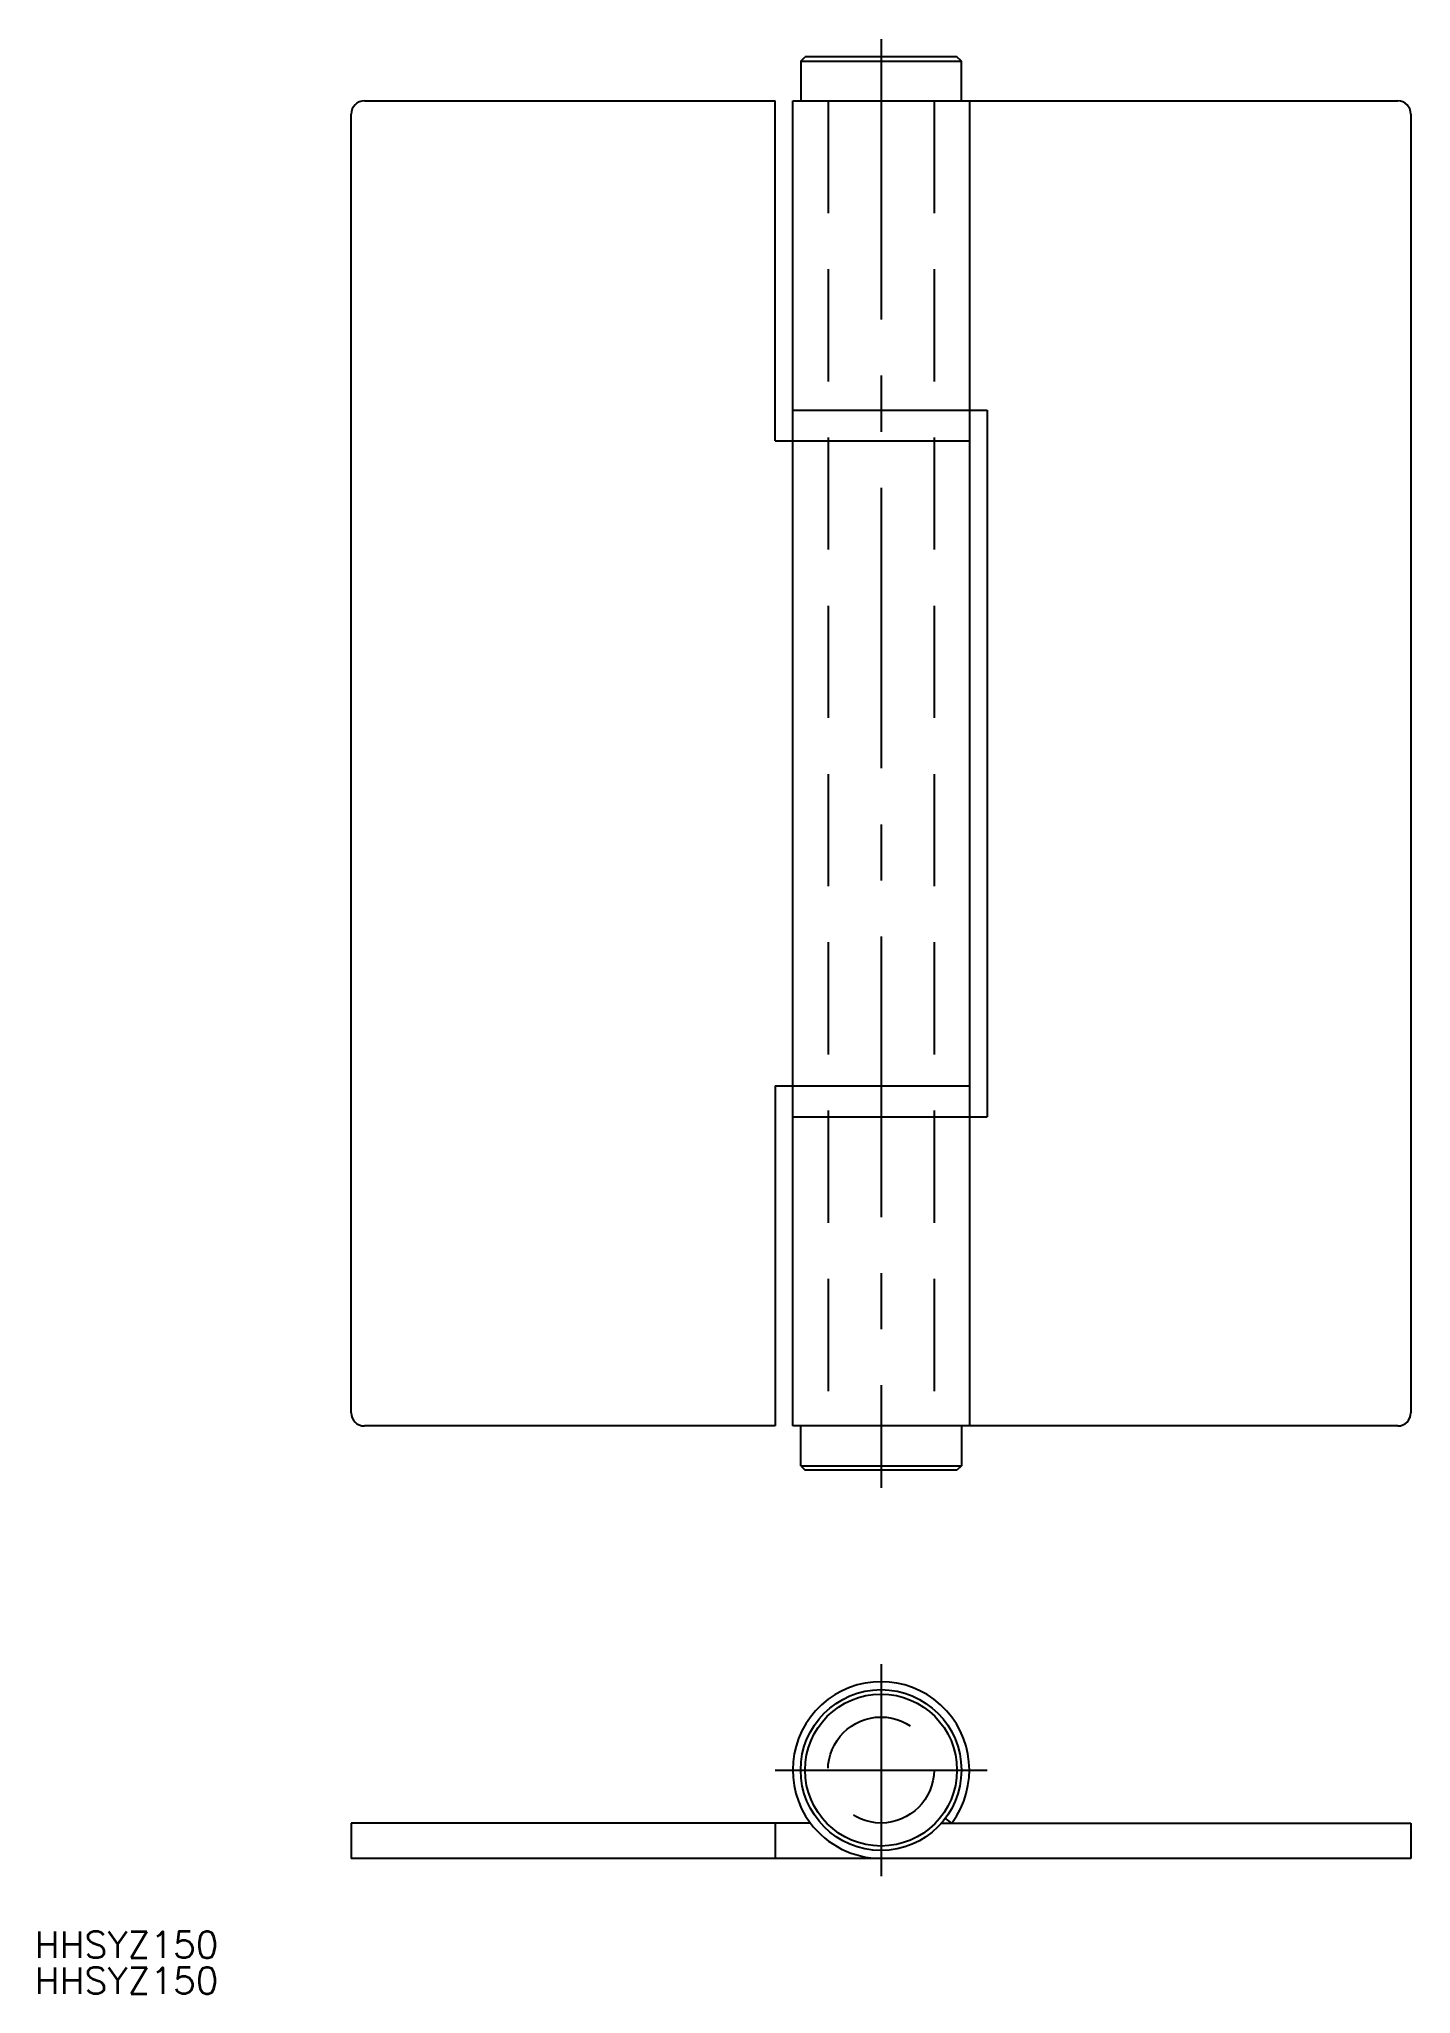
# Model space of a CAD drawing. Extents: x -95 to 60, y -25 to 196.
import ezdxf

# ---------------------------------------------------------------- set-up
doc = ezdxf.new("R2010")
doc.units = 0
doc.linetypes.add('CENTER', pattern=[50.8, 31.75, -6.35, 6.35, -6.35])
doc.linetypes.add('DASHED', pattern=[19.05, 12.7, -6.35])
doc.layers.get('0').update_dxf_attribs({"linetype": 'CONTINUOUS'})
doc.layers.add('CENTER', color=1, linetype='CENTER')
doc.styles.get("Standard").update_dxf_attribs({"font": 'txt.shx', "height": 3, "bigfont": 'bigfont.shx'})

msp = doc.modelspace()

# ---------------------------------------------------------------- linework, layer by layer
at = {"color": 7, "linetype": 'CONTINUOUS'}
for p, q in [((-9.1, 193.45), (-8.6, 193.95)), ((-9.1, 193.45), (9.1, 193.45)), ((-9.1, 193.45), (-9.1, 188.95)), ((8.6, 193.95), (-8.6, 193.95)), ((9.1, 193.45), (8.6, 193.95)), ((9.1, 188.95), (9.1, 193.45)), ((-58.5, 188.95), (-12, 188.95)), ((-12, 150.45), (-12, 188.95)), ((-10, 188.95), (58.5, 188.95)), ((-10, 38.95), (-10, 188.95)), ((10, 188.95), (10, 38.95)), ((-60, 40.45), (-60, 187.45)), ((60, 187.45), (60, 40.45)), ((-10, 153.95), (12, 153.95)), ((12, 153.95), (12, 73.95)), ((-12, 150.45), (10, 150.45)), ((-12, 77.45), (-12, 38.95)), ((-12, 77.45), (10, 77.45)), ((-10, 73.95), (12, 73.95)), ((-12, 38.95), (-58.5, 38.95)), ((58.5, 38.95), (-10, 38.95)), ((-9.1, 34.45), (-9.1, 38.95)), ((9.1, 38.95), (9.1, 34.45)), ((-9.1, 34.45), (9.1, 34.45)), ((-9.1, 34.45), (-8.6, 33.95)), ((8.6, 33.95), (-8.6, 33.95)), ((9.1, 34.45), (8.6, 33.95)), ((-8, -6), (-60, -6)), ((-60, -6), (-60, -10)), ((-12, -6), (-12, -10)), ((6.84, -6), (60, -6)), ((8, -6), (7.28, -5.46)), ((60, -6), (60, -10)), ((60, -10), (-60, -10))]:
    msp.add_line(p, q, dxfattribs=at)
at = {"color": 3, "linetype": 'DASHED'}
for p, q in [((-6, 188.95), (-6, 38.95)), ((6, 188.95), (6, 38.95))]:
    msp.add_line(p, q, dxfattribs=at)
at = {"color": 7, "linetype": 'CONTINUOUS'}
for radius in [9.1, 8.6]:
    msp.add_circle((0, 0), radius, dxfattribs=at)
at = {"color": 3, "linetype": 'DASHED'}
msp.add_circle((0, 0), 6, dxfattribs=at)
at = {"color": 7, "linetype": 'CONTINUOUS'}
for centre, radius, start, end in [((-58.5, 187.45), 1.5, 90, 180), ((58.5, 187.45), 1.5, 0, 90), ((-58.5, 40.45), 1.5, 180, 270), ((58.5, 40.45), 1.5, 270, 0), ((0, 0), 10, 323.1301, 216.8699), ((0, 0), 10, 216.8699, 270)]:
    msp.add_arc(centre, radius, start, end, dxfattribs=at)
at = {"layer": 'CENTER', "color": 1, "linetype": 'CENTER'}
for p, q in [((0, 195.95), (0, 31.95)), ((0, 12), (0, -12)), ((-12, 0), (12, 0))]:
    msp.add_line(p, q, dxfattribs=at)

# ---------------------------------------------------------------- texts
at = {"color": 7, "linetype": 'CONTINUOUS'}
for p in [(-95.85, -21.27), (-95.85, -25.34)]:
    msp.add_text('HHSYZ150', height=3, dxfattribs=at).set_placement(p)

doc.saveas('drawing.dxf')
